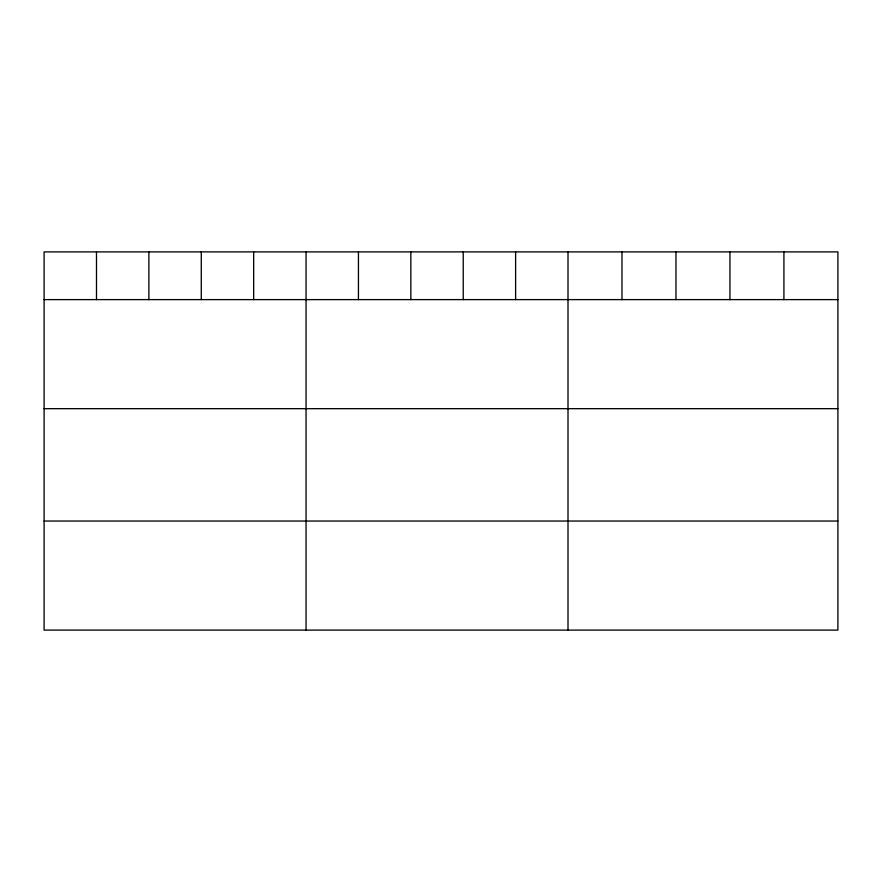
<?xml version="1.0" encoding="UTF-8"?>
<svg xmlns="http://www.w3.org/2000/svg" width="882" height="882" viewBox="0 0 882 882"><rect width="100%" height="100%" fill="white"/><g stroke="black" fill="none" stroke-linecap="round" stroke-linejoin="round"><path stroke-width="1.32" d="M837.9 299.615L837.9 630.101L44.1 630.101L44.1 251.899L837.9 251.899L837.9 299.615L44.1 299.615M44.1 408.675L837.9 408.675M44.1 521.042L837.9 521.042M783.922 251.899L783.922 299.615M729.943 251.899L729.943 299.615M675.965 251.899L675.965 299.615M621.986 251.899L621.986 299.615M568.008 251.899L568.008 630.101M515.617 251.899L515.617 299.615M463.226 251.899L463.226 299.615M410.836 251.899L410.836 299.615M358.445 251.899L358.445 299.615M306.054 251.899L306.054 630.101M253.663 251.899L253.663 299.615M201.272 251.899L201.272 299.615M148.882 251.899L148.882 299.615M96.491 251.899L96.491 299.615"/></g></svg>
